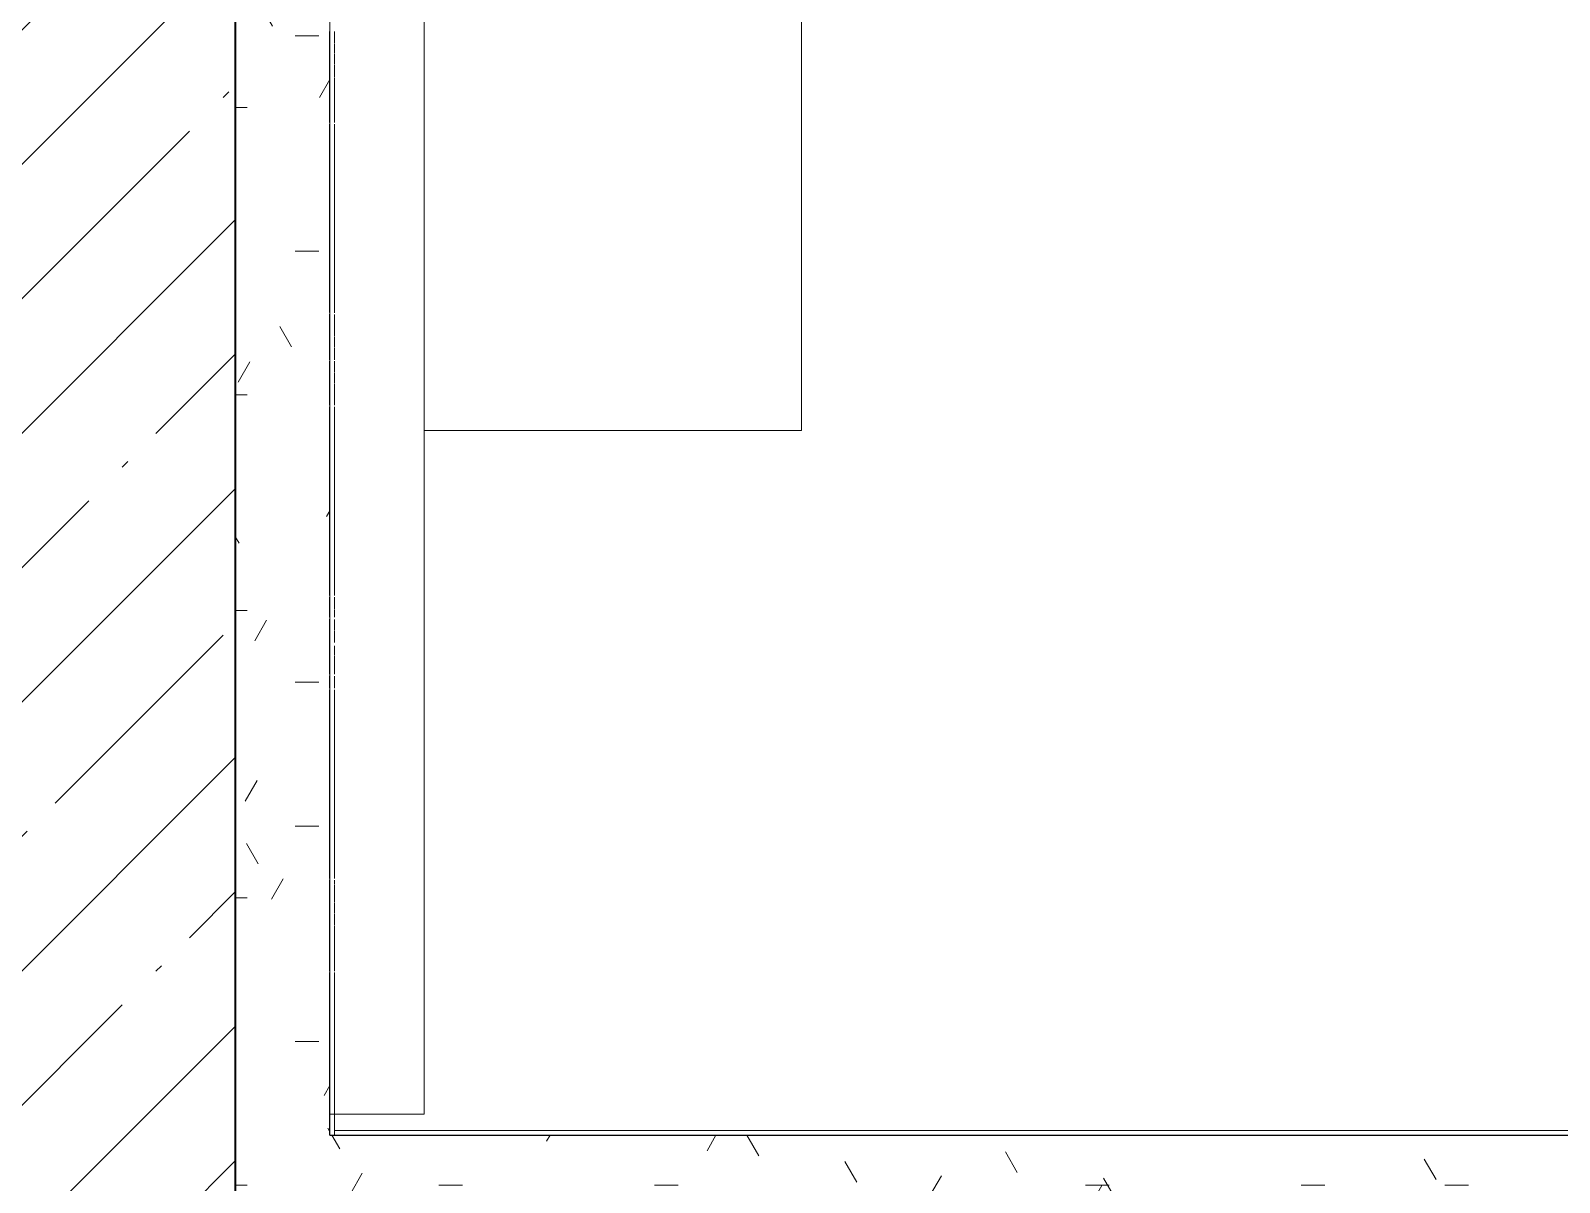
# Model space of a CAD drawing. Header units: millimetres. Extents: x 3991 to 282775, y -8553 to 29560.
# Drawn here: x 280528.4 to 280852.6, y 17740 to 17984.3 of the extents above; entities that cross this region are included whole.
import ezdxf

# ---------------------------------------------------------------- set-up
doc = ezdxf.new("R2010")
doc.units = ezdxf.units.MM
for name, color, linetype, lineweight in [('A-WALL', 7, 'Continuous', 9), ('I-FURN', 7, 'Continuous', 9), ('I-WALL', 7, 'Continuous', 9)]:
    doc.layers.add(name, color=color, linetype=linetype, lineweight=lineweight)
for name, color, linetype, lineweight, true_color in [('A-WALL-1', 7, 'Continuous', 25, 0x3c3c3c), ('A-WALL-2', 7, 'Continuous', 35, 0x3c3c3c), ('A-WALL-FNSH-1', 7, 'Continuous', 15, 0x3c3c3c)]:
    doc.layers.add(name, color=color, linetype=linetype, lineweight=lineweight, true_color=true_color)
pattern_1 = [(45, (179771.86, 0), (-28.51196, 28.51196), []), (45, (179800.37, 0), (-28.51196, 28.51196), [50.403, -10.081, 1.676, -8.404])]
pattern_2 = [(0, (179771.858, 0), (60.96, 15.24), [5.029, -40.691, 5.029, -40.691, -243.84]), (0, (179771.858, 0), (60.96, 15.24), [-91.44, 5.029, -86.411, 5.029, -40.691, -106.68]), (0, (179771.858, 0), (60.96, 15.24), [-228.6, 5.029, -25.451, 5.029, -71.171]), (120, (179794.718, 7.62), (-43.6782272, 45.1729086), [5.029, -40.691, 5.029, -40.691, -243.84]), (120, (179794.718, 7.62), (-43.6782272, 45.1729086), [-91.44, 5.029, -86.411, 5.029, -40.691, -106.68]), (120, (179794.718, 7.62), (-43.6782272, 45.1729086), [-228.6, 5.029, -25.451, 5.029, -71.171]), (240, (179802.338, 38.1), (-17.2817728, -60.4129086), [5.029, -40.691, 5.029, -40.691, -243.84]), (240, (179802.338, 38.1), (-17.2817728, -60.4129086), [-91.44, 5.029, -86.411, 5.029, -40.691, -106.68]), (240, (179802.338, 38.1), (-17.2817728, -60.4129086), [-228.6, 5.029, -25.451, 5.029, -71.171])]

# ---------------------------------------------------------------- blocks, each defined once
blk = doc.blocks.new('Бизиборд лего - бизиборд 1_21б-32328682-Фрагмент 1_8')
at = {"layer": 'I-FURN'}
for p, q in [((1355, 100), (1245, 100)), ((1245, 100), (1355, 100)), ((1355, 20), (1355, 100)), ((1355, 100), (1355, 20)), ((1500, 20), (1014.2, 20)), ((1270, 20), (1270.34, 20)), ((1279.97, 20), (1270, 20)), ((1270, 20), (1279.97, 20)), ((1279.97, 20), (1270, 20)), ((1270, 20), (1279.97, 20)), ((1279.97, 20), (1270, 20)), ((1270, 20), (1279.97, 20)), ((1279.97, 20), (1270, 20)), ((1270, 20), (1279.97, 20)), ((1279.97, 20), (1270, 20)), ((1270, 20), (1279.97, 20)), ((1272.93, 20), (1270, 20)), ((1270, 20), (1279.97, 20)), ((1270.34, 20), (1270, 20)), ((1270, 20), (1279.97, 20)), ((1270.34, 20), (1270, 20)), ((1270, 20), (1279.97, 20)), ((1279.97, 20), (1270, 20)), ((1270, 20), (1277.41, 20)), ((1279.97, 20), (1270, 20)), ((1270, 20), (1272.93, 20)), ((1279.97, 20), (1270, 20)), ((1270, 20), (1270.34, 20)), ((1277.41, 20), (1270, 20)), ((1270, 20), (1279.97, 20)), ((1279.97, 20), (1270, 20)), ((1270, 20), (1279.97, 20)), ((1279.97, 20), (1270, 20)), ((1270, 20), (1279.97, 20)), ((1279.97, 20), (1270, 20)), ((1270, 20), (1279.97, 20)), ((1277.41, 20), (1270, 20)), ((1270, 20), (1279.97, 20)), ((1279.97, 20), (1270, 20)), ((1270, 20), (1279.97, 20)), ((1279.97, 20), (1270, 20)), ((1270, 20), (1279.97, 20)), ((1275, 20), (1270, 20)), ((1270, 20), (1279.97, 20)), ((1279.97, 20), (1270, 20)), ((1270, 20), (1279.97, 20)), ((1279.97, 20), (1270, 20)), ((1270, 20), (1279.97, 20)), ((1279.97, 20), (1270, 20)), ((1270, 20), (1279.97, 20)), ((1279.97, 20), (1270, 20)), ((1270, 20), (1279.97, 20)), ((1271.34, 20), (1270, 20)), ((1270, 20), (1271.34, 20)), ((1279.97, 20), (1270, 20)), ((1270, 20), (1279.97, 20)), ((1279.97, 20), (1270, 20)), ((1270, 20), (1290, 20)), ((1290, 20), (1270, 20)), ((1270.34, 20), (1279.97, 20)), ((1279.97, 20), (1270.34, 20)), ((1270.34, 20), (1279.97, 20)), ((1270.34, 20), (1271.34, 20)), ((1279.97, 20), (1270.34, 20)), ((1271.34, 20), (1270.34, 20)), ((1270.34, 20), (1271.34, 20)), ((1271.34, 20), (1272.93, 20)), ((1272.93, 20), (1271.34, 20)), ((1271.34, 20), (1279.97, 20)), ((1279.97, 20), (1271.34, 20)), ((1271.34, 20), (1279.97, 20)), ((1272.93, 20), (1277.41, 20)), ((1279.97, 20), (1272.93, 20)), ((1279.97, 20), (1272.93, 20)), ((1272.93, 20), (1279.97, 20)), ((1279.97, 20), (1275, 20)), ((1277.41, 20), (1279.97, 20)), ((1277.41, 20), (1279.97, 20)), ((1279.97, 20), (1277.41, 20)), ((1279.97, 20), (1277.41, 20)), ((1279.97, 20), (1280, 20)), ((1280, 20), (1279.97, 20)), ((1279.97, 20), (1280, 20)), ((1280, 20), (1279.97, 20)), ((1279.97, 20), (1280, 20)), ((1280, 20), (1279.97, 20)), ((1279.97, 20), (1280, 20)), ((1280, 20), (1279.97, 20)), ((1279.97, 20), (1280, 20)), ((1280, 20), (1279.97, 20)), ((1279.97, 20), (1280, 20)), ((1280, 20), (1279.97, 20)), ((1279.97, 20), (1280, 20)), ((1280, 20), (1279.97, 20)), ((1279.97, 20), (1280, 20)), ((1280, 20), (1279.97, 20)), ((1279.97, 20), (1280, 20)), ((1280, 20), (1279.97, 20)), ((1279.97, 20), (1280, 20)), ((1280, 20), (1279.97, 20)), ((1279.97, 20), (1280, 20)), ((1280, 20), (1279.97, 20)), ((1279.97, 20), (1280, 20)), ((1280, 20), (1279.97, 20)), ((1279.97, 20), (1280, 20)), ((1280, 20), (1279.97, 20)), ((1279.97, 20), (1280, 20)), ((1280, 20), (1279.97, 20)), ((1279.97, 20), (1280, 20)), ((1280, 20), (1279.97, 20)), ((1279.97, 20), (1280, 20)), ((1280, 20), (1279.97, 20)), ((1279.97, 20), (1280, 20)), ((1280, 20), (1279.97, 20)), ((1279.97, 20), (1280, 20)), ((1280, 20), (1279.97, 20)), ((1279.97, 20), (1280, 20)), ((1280, 20), (1279.97, 20)), ((1279.97, 20), (1280, 20)), ((1280, 20), (1279.97, 20)), ((1279.97, 20), (1280, 20)), ((1280, 20), (1279.97, 20)), ((1279.97, 20), (1280, 20)), ((1280, 20), (1279.97, 20)), ((1279.97, 20), (1280, 20)), ((1280, 20), (1279.97, 20)), ((1279.97, 20), (1280, 20)), ((1280, 20), (1279.97, 20)), ((1279.97, 20), (1280, 20)), ((1280, 20), (1279.97, 20)), ((1279.97, 20), (1280, 20)), ((1280, 20), (1279.97, 20)), ((1280, 20), (1289.66, 20)), ((1289.66, 20), (1280, 20)), ((1280, 20), (1289.66, 20)), ((1280, 20), (1282.59, 20)), ((1290, 20), (1280, 20)), ((1280, 20), (1282.59, 20)), ((1290, 20), (1280, 20)), ((1280, 20), (1290, 20)), ((1288.66, 20), (1280, 20)), ((1280, 20), (1290, 20)), ((1290, 20), (1280, 20)), ((1280, 20), (1290, 20)), ((1290, 20), (1280, 20)), ((1280, 20), (1290, 20)), ((1287.07, 20), (1280, 20)), ((1280, 20), (1290, 20)), ((1290, 20), (1280, 20)), ((1280, 20), (1290, 20)), ((1290, 20), (1280, 20)), ((1280, 20), (1290, 20)), ((1290, 20), (1280, 20)), ((1280, 20), (1282.59, 20)), ((1282.59, 20), (1280, 20)), ((1280, 20), (1290, 20)), ((1290, 20), (1280, 20)), ((1280, 20), (1282.59, 20)), ((1290, 20), (1280, 20)), ((1280, 20), (1290, 20)), ((1290, 20), (1280, 20)), ((1280, 20), (1290, 20)), ((1290, 20), (1280, 20)), ((1280, 20), (1290, 20)), ((1289.66, 20), (1280, 20)), ((1280, 20), (1290, 20)), ((1290, 20), (1280, 20)), ((1280, 20), (1290, 20)), ((1290, 20), (1280, 20)), ((1280, 20), (1290, 20)), ((1290, 20), (1280, 20)), ((1280, 20), (1285, 20)), ((1290, 20), (1280, 20)), ((1280, 20), (1290, 20)), ((1290, 20), (1280, 20)), ((1280, 20), (1290, 20)), ((1290, 20), (1280, 20)), ((1280, 20), (1290, 20)), ((1290, 20), (1280, 20)), ((1280, 20), (1290, 20)), ((1290, 20), (1280, 20)), ((1280, 20), (1290, 20)), ((1290, 20), (1280, 20)), ((1280, 20), (1290, 20)), ((1289.66, 20), (1280, 20)), ((1280, 20), (1290, 20)), ((1290, 20), (1280, 20)), ((1282.59, 20), (1285, 20)), ((1282.59, 20), (1290, 20)), ((1282.59, 20), (1290, 20)), ((1289.66, 20), (1282.59, 20)), ((1282.59, 20), (1290, 20)), ((1285, 20), (1287.07, 20)), ((1285, 20), (1290, 20)), ((1287.07, 20), (1288.66, 20)), ((1290, 20), (1287.07, 20)), ((1288.66, 20), (1289.66, 20)), ((1290, 20), (1288.66, 20)), ((1289.66, 20), (1290, 20)), ((1290, 20), (1289.66, 20)), ((1290, 20), (1289.66, 20)), ((1290, 20), (1289.66, 20)), ((1290, 20), (1330, 20)), ((1330, 20), (1290, 20)), ((1290, 20), (1330, 20)), ((1330, 20), (1342.59, 20)), ((1330.34, 20), (1330, 20)), ((1330, 20), (1350, 20)), ((1330.34, 20), (1330, 20)), ((1330, 20), (1330.34, 20)), ((1350, 20), (1330, 20)), ((1330, 20), (1350, 20)), ((1350, 20), (1330, 20)), ((1330, 20), (1350, 20)), ((1350, 20), (1330, 20)), ((1330, 20), (1347.07, 20)), ((1350, 20), (1330, 20)), ((1330, 20), (1350, 20)), ((1350, 20), (1330, 20)), ((1330, 20), (1330.34, 20)), ((1330.34, 20), (1330, 20)), ((1330, 20), (1350, 20)), ((1330.34, 20), (1330, 20)), ((1330, 20), (1350, 20)), ((1330.34, 20), (1330, 20)), ((1330, 20), (1350, 20)), ((1330.34, 20), (1330, 20)), ((1330, 20), (1350, 20)), ((1350, 20), (1330, 20)), ((1330, 20), (1350, 20)), ((1330.34, 20), (1330, 20)), ((1330, 20), (1350, 20)), ((1350, 20), (1330, 20)), ((1330, 20), (1331.34, 20)), ((1350, 20), (1330, 20)), ((1330, 20), (1350, 20)), ((1350, 20), (1330, 20)), ((1330, 20), (1342.59, 20)), ((1350, 20), (1330, 20)), ((1330, 20), (1331.34, 20)), ((1347.07, 20), (1330, 20)), ((1330, 20), (1347.07, 20)), ((1350, 20), (1330, 20)), ((1330, 20), (1350, 20)), ((1350, 20), (1330, 20)), ((1330, 20), (1330.34, 20)), ((1349.66, 20), (1330, 20)), ((1330, 20), (1350, 20)), ((1350, 20), (1330, 20)), ((1330, 20), (1350, 20)), ((1350, 20), (1330, 20)), ((1330, 20), (1332.93, 20)), ((1330.34, 20), (1330, 20)), ((1330, 20), (1350, 20)), ((1350, 20), (1330, 20)), ((1330, 20), (1350, 20)), ((1350, 20), (1330, 20)), ((1330, 20), (1350, 20)), ((1350, 20), (1330, 20)), ((1330.34, 20), (1340, 20)), ((1340, 20), (1330.34, 20)), ((1330.34, 20), (1340, 20)), ((1331.34, 20), (1330.34, 20)), ((1331.34, 20), (1330.34, 20)), ((1330.34, 20), (1350, 20)), ((1330.34, 20), (1331.34, 20)), ((1347.07, 20), (1330.34, 20)), ((1350, 20), (1330.34, 20)), ((1350, 20), (1330.34, 20)), ((1350, 20), (1330.34, 20)), ((1350, 20), (1330.34, 20)), ((1330.34, 20), (1350, 20)), ((1331.34, 20), (1330.34, 20)), ((1335, 20), (1331.34, 20)), ((1340, 20), (1331.34, 20)), ((1331.34, 20), (1332.93, 20)), ((1331.34, 20), (1342.59, 20)), ((1331.34, 20), (1342.59, 20)), ((1348.66, 20), (1331.34, 20)), ((1332.93, 20), (1335, 20)), ((1332.93, 20), (1347.07, 20)), ((1342.59, 20), (1335, 20)), ((1335, 20), (1347.07, 20)), ((1348.66, 20), (1340, 20)), ((1340.32, 20), (1349.66, 20)), ((1349.66, 20), (1340.32, 20)), ((1340.32, 20), (1349.66, 20)), ((1342.59, 20), (1349.66, 20)), ((1347.07, 20), (1342.59, 20)), ((1342.59, 20), (1350, 20)), ((1342.59, 20), (1345, 20)), ((1342.59, 20), (1345, 20)), ((1345, 20), (1350, 20)), ((1345, 20), (1350, 20)), ((1348.66, 20), (1347.07, 20)), ((1347.07, 20), (1350, 20)), ((1347.07, 20), (1348.66, 20)), ((1348.66, 20), (1347.07, 20)), ((1350, 20), (1347.07, 20)), ((1347.07, 20), (1350, 20)), ((1347.07, 20), (1350, 20)), ((1350, 20), (1348.66, 20)), ((1349.66, 20), (1348.66, 20)), ((1348.66, 20), (1349.66, 20)), ((1349.66, 20), (1348.66, 20)), ((1350, 20), (1348.66, 20)), ((1349.66, 20), (1350, 20)), ((1350, 20), (1349.66, 20)), ((1349.66, 20), (1350, 20)), ((1350, 20), (1349.66, 20)), ((1350, 20), (1349.66, 20)), ((1350, 20), (1355, 20)), ((1355, 20), (1350, 20)), ((1350, 20), (1355, 20)), ((1355, 20), (1390, 20)), ((1390, 20), (1410, 20)), ((1410, 20), (1390, 20)), ((1390, 20), (1410, 20)), ((1410, 20), (1390, 20)), ((1390, 20), (1410, 20)), ((1410, 20), (1390, 20)), ((1390, 20), (1410, 20)), ((1410, 20), (1390, 20)), ((1390, 20), (1410, 20)), ((1410, 20), (1390, 20)), ((1390, 20), (1410, 20)), ((1410, 20), (1390, 20)), ((1390, 20), (1410, 20)), ((1410, 20), (1390, 20)), ((1390, 20), (1410, 20)), ((1410, 20), (1390, 20)), ((1390, 20), (1410, 20)), ((1410, 20), (1390, 20)), ((1390, 20), (1410, 20)), ((1410, 20), (1390, 20)), ((1390, 20), (1410, 20)), ((1410, 20), (1390, 20)), ((1390, 20), (1410, 20)), ((1410, 20), (1390, 20)), ((1390, 20), (1390.34, 20)), ((1410, 20), (1390, 20)), ((1390, 20), (1390.34, 20)), ((1410, 20), (1390, 20)), ((1390, 20), (1410, 20)), ((1397.41, 20), (1390, 20)), ((1390, 20), (1410, 20)), ((1410, 20), (1390, 20)), ((1390, 20), (1410, 20)), ((1410, 20), (1390, 20)), ((1390, 20), (1395, 20)), ((1390.34, 20), (1390, 20)), ((1390, 20), (1410, 20)), ((1410, 20), (1390, 20)), ((1390, 20), (1410, 20)), ((1410, 20), (1390, 20)), ((1390, 20), (1390.34, 20)), ((1409.66, 20), (1390, 20)), ((1390, 20), (1410, 20)), ((1390.34, 20), (1390, 20)), ((1390, 20), (1410, 20)), ((1410, 20), (1390, 20)), ((1390, 20), (1410, 20)), ((1410, 20), (1390, 20)), ((1390, 20), (1390.34, 20)), ((1410, 20), (1390, 20)), ((1390, 20), (1410, 20)), ((1410, 20), (1390, 20)), ((1390, 20), (1410, 20)), ((1410, 20), (1390, 20)), ((1390.34, 20), (1394.63, 20)), ((1390.34, 20), (1391.34, 20)), ((1390.34, 20), (1391.34, 20)), ((1410, 20), (1390.34, 20)), ((1390.34, 20), (1410, 20)), ((1391.34, 20), (1390.34, 20)), ((1390.34, 20), (1391.34, 20)), ((1391.34, 20), (1392.93, 20)), ((1391.34, 20), (1392.93, 20)), ((1392.93, 20), (1391.34, 20)), ((1391.34, 20), (1410, 20)), ((1392.93, 20), (1395, 20)), ((1392.93, 20), (1395, 20)), ((1395, 20), (1392.93, 20)), ((1395, 20), (1406.7, 20)), ((1395, 20), (1397.41, 20)), ((1395, 20), (1397.41, 20)), ((1395, 20), (1410, 20)), ((1397.41, 20), (1395, 20)), ((1397.41, 20), (1400, 20)), ((1397.41, 20), (1400, 20)), ((1408.66, 20), (1397.41, 20)), ((1410, 20), (1397.41, 20)), ((1400, 20), (1410, 20)), ((1400, 20), (1410, 20)), ((1407.07, 20), (1409.66, 20)), ((1410, 20), (1408.66, 20)), ((1410, 20), (1409.66, 20)), ((1410, 20), (1450, 20)), ((1450, 20), (1454.97, 20)), ((1454.97, 20), (1450, 20)), ((1450, 20), (1454.97, 20)), ((1454.97, 20), (1450, 20)), ((1450, 20), (1454.97, 20)), ((1454.97, 20), (1450, 20)), ((1450, 20), (1454.97, 20)), ((1454.97, 20), (1450, 20)), ((1450, 20), (1454.97, 20)), ((1454.97, 20), (1450, 20)), ((1450, 20), (1454.97, 20)), ((1454.97, 20), (1450, 20)), ((1450, 20), (1454.97, 20)), ((1454.97, 20), (1450, 20)), ((1450, 20), (1454.97, 20)), ((1451.34, 20), (1450, 20)), ((1450, 20), (1454.97, 20)), ((1451.34, 20), (1450, 20)), ((1450, 20), (1454.97, 20)), ((1454.97, 20), (1450, 20)), ((1450, 20), (1454.97, 20)), ((1454.97, 20), (1450, 20)), ((1450, 20), (1454.97, 20)), ((1450.34, 20), (1450, 20)), ((1450, 20), (1450.34, 20)), ((1454.97, 20), (1450, 20)), ((1450, 20), (1454.97, 20)), ((1454.97, 20), (1450, 20)), ((1450, 20), (1450.34, 20)), ((1454.97, 20), (1450, 20)), ((1450, 20), (1454.97, 20)), ((1450.34, 20), (1450, 20)), ((1450, 20), (1454.97, 20)), ((1450.34, 20), (1450, 20)), ((1450, 20), (1454.97, 20)), ((1450.34, 20), (1450, 20)), ((1450, 20), (1454.97, 20)), ((1452.93, 20), (1450, 20)), ((1450, 20), (1454.97, 20)), ((1450.34, 20), (1450, 20)), ((1450, 20), (1454.97, 20)), ((1450.34, 20), (1450, 20)), ((1450, 20), (1451.34, 20)), ((1452.93, 20), (1450, 20)), ((1450, 20), (1454.97, 20)), ((1454.97, 20), (1450, 20)), ((1450, 20), (1454.97, 20)), ((1454.97, 20), (1450, 20)), ((1450, 20), (1450.34, 20)), ((1454.97, 20), (1450, 20)), ((1450, 20), (1454.97, 20)), ((1454.97, 20), (1450, 20)), ((1450, 20), (1470, 20)), ((1470, 20), (1450, 20)), ((1450.34, 20), (1454.98, 20)), ((1454.97, 20), (1450.34, 20)), ((1450.34, 20), (1454.97, 20)), ((1450.34, 20), (1454.97, 20)), ((1451.34, 20), (1450.34, 20)), ((1454.97, 20), (1450.34, 20)), ((1454.97, 20), (1450.34, 20)), ((1451.34, 20), (1450.34, 20)), ((1451.34, 20), (1450.34, 20)), ((1450.34, 20), (1454.97, 20)), ((1452.93, 20), (1451.34, 20)), ((1452.93, 20), (1451.34, 20)), ((1454.97, 20), (1451.34, 20)), ((1454.97, 20), (1451.34, 20)), ((1454.97, 20), (1451.34, 20)), ((1451.34, 20), (1452.93, 20)), ((1454.97, 20), (1452.93, 20)), ((1454.97, 20), (1452.93, 20)), ((1454.97, 20), (1452.93, 20)), ((1452.93, 20), (1454.97, 20)), ((1454.97, 20), (1452.93, 20)), ((1454.97, 20), (1455, 20)), ((1455, 20), (1454.97, 20)), ((1454.97, 20), (1455, 20)), ((1455, 20), (1454.97, 20)), ((1454.97, 20), (1455, 20)), ((1455, 20), (1454.97, 20)), ((1454.97, 20), (1455, 20)), ((1455, 20), (1454.97, 20)), ((1454.97, 20), (1455, 20)), ((1455, 20), (1454.97, 20)), ((1454.97, 20), (1455, 20)), ((1455, 20), (1454.97, 20)), ((1454.97, 20), (1455, 20)), ((1455, 20), (1454.97, 20)), ((1454.97, 20), (1455, 20)), ((1455, 20), (1454.97, 20)), ((1454.97, 20), (1455, 20)), ((1455, 20), (1454.97, 20)), ((1454.97, 20), (1455, 20)), ((1455, 20), (1454.97, 20)), ((1454.97, 20), (1455, 20)), ((1455, 20), (1454.97, 20)), ((1454.97, 20), (1455, 20)), ((1455, 20), (1454.97, 20)), ((1454.97, 20), (1455, 20)), ((1455, 20), (1454.97, 20)), ((1454.97, 20), (1455, 20)), ((1455, 20), (1454.97, 20)), ((1454.97, 20), (1455, 20)), ((1455, 20), (1454.97, 20)), ((1454.97, 20), (1455, 20)), ((1455, 20), (1454.97, 20)), ((1454.97, 20), (1455, 20)), ((1455, 20), (1454.97, 20)), ((1454.97, 20), (1455, 20)), ((1455, 20), (1454.97, 20)), ((1454.97, 20), (1455, 20)), ((1455, 20), (1454.97, 20)), ((1454.97, 20), (1455, 20)), ((1455, 20), (1454.97, 20)), ((1454.97, 20), (1455, 20)), ((1455, 20), (1454.97, 20)), ((1454.97, 20), (1455, 20)), ((1455, 20), (1454.97, 20)), ((1454.97, 20), (1455, 20)), ((1455, 20), (1454.97, 20)), ((1454.97, 20), (1455, 20)), ((1455, 20), (1454.97, 20)), ((1454.97, 20), (1455, 20)), ((1455, 20), (1454.97, 20)), ((1454.97, 20), (1455, 20)), ((1455, 20), (1454.97, 20)), ((1455, 20), (1467.05, 20)), ((1455, 20), (1467.05, 20)), ((1467.05, 20), (1455, 20)), ((1455, 20), (1467.05, 20)), ((1467.05, 20), (1455, 20)), ((1455, 20), (1467.05, 20)), ((1467.05, 20), (1455, 20)), ((1455, 20), (1467.05, 20)), ((1467.05, 20), (1455, 20)), ((1455, 20), (1467.05, 20)), ((1467.05, 20), (1455, 20)), ((1455, 20), (1467.05, 20)), ((1467.05, 20), (1455, 20)), ((1455, 20), (1467.05, 20)), ((1467.05, 20), (1455, 20)), ((1455, 20), (1467.05, 20)), ((1467.05, 20), (1455, 20)), ((1455, 20), (1467.05, 20)), ((1467.05, 20), (1455, 20)), ((1455, 20), (1467.05, 20)), ((1467.05, 20), (1455, 20)), ((1455, 20), (1467.05, 20)), ((1467.05, 20), (1455, 20)), ((1455, 20), (1462.59, 20)), ((1460, 20), (1455, 20)), ((1455, 20), (1460, 20)), ((1462.59, 20), (1455, 20)), ((1455, 20), (1467.05, 20)), ((1467.05, 20), (1455, 20)), ((1455, 20), (1457.41, 20)), ((1467.05, 20), (1455, 20)), ((1455, 20), (1467.05, 20)), ((1467.05, 20), (1455, 20)), ((1455, 20), (1467.05, 20)), ((1467.05, 20), (1455, 20)), ((1455, 20), (1467.05, 20)), ((1467.05, 20), (1455, 20)), ((1455, 20), (1457.41, 20)), ((1465, 20), (1455, 20)), ((1455, 20), (1467.05, 20)), ((1467.05, 20), (1455, 20)), ((1455, 20), (1467.05, 20)), ((1457.41, 20), (1455, 20)), ((1455, 20), (1457.41, 20)), ((1462.59, 20), (1455, 20)), ((1455, 20), (1467.05, 20)), ((1467.05, 20), (1455, 20)), ((1455, 20), (1467.05, 20)), ((1467.05, 20), (1455, 20)), ((1455, 20), (1457.41, 20)), ((1467.05, 20), (1455, 20)), ((1455, 20), (1467.05, 20)), ((1467.05, 20), (1455, 20)), ((1457.41, 20), (1467.05, 20)), ((1457.41, 20), (1467.05, 20)), ((1460, 20), (1457.41, 20)), ((1457.41, 20), (1460, 20)), ((1457.41, 20), (1467.05, 20)), ((1467.05, 20), (1460, 20)), ((1460, 20), (1467.05, 20)), ((1467.05, 20), (1460, 20)), ((1460, 20), (1462.59, 20)), ((1462.59, 20), (1467.05, 20)), ((1467.05, 20), (1462.59, 20)), ((1462.59, 20), (1465, 20)), ((1465, 20), (1462.59, 20)), ((1467.05, 20), (1465, 20)), ((1465, 20), (1467.05, 20)), ((1467.05, 20), (1465, 20)), ((1467.05, 20), (1467.07, 20)), ((1467.07, 20), (1467.05, 20)), ((1467.05, 20), (1467.07, 20)), ((1467.07, 20), (1467.05, 20)), ((1467.05, 20), (1467.07, 20)), ((1467.07, 20), (1467.05, 20)), ((1467.05, 20), (1467.07, 20)), ((1467.07, 20), (1467.05, 20)), ((1467.05, 20), (1467.07, 20)), ((1467.07, 20), (1467.05, 20)), ((1467.05, 20), (1467.07, 20)), ((1467.07, 20), (1467.05, 20)), ((1467.05, 20), (1467.07, 20)), ((1467.07, 20), (1467.05, 20)), ((1467.05, 20), (1467.07, 20)), ((1467.07, 20), (1467.05, 20)), ((1467.05, 20), (1467.07, 20)), ((1467.07, 20), (1467.05, 20)), ((1467.05, 20), (1467.07, 20)), ((1467.07, 20), (1467.05, 20)), ((1467.05, 20), (1467.07, 20)), ((1467.07, 20), (1467.05, 20)), ((1467.05, 20), (1467.07, 20)), ((1467.07, 20), (1467.05, 20)), ((1467.05, 20), (1467.07, 20)), ((1467.07, 20), (1467.05, 20)), ((1467.05, 20), (1467.07, 20)), ((1467.07, 20), (1467.05, 20)), ((1467.05, 20), (1467.07, 20)), ((1467.07, 20), (1467.05, 20)), ((1467.05, 20), (1467.07, 20)), ((1467.07, 20), (1467.05, 20)), ((1467.05, 20), (1467.07, 20)), ((1467.07, 20), (1467.05, 20)), ((1467.05, 20), (1467.07, 20)), ((1467.07, 20), (1467.05, 20)), ((1467.05, 20), (1467.07, 20)), ((1467.07, 20), (1467.05, 20)), ((1467.05, 20), (1467.07, 20)), ((1467.07, 20), (1467.05, 20)), ((1467.05, 20), (1467.07, 20)), ((1467.07, 20), (1467.05, 20)), ((1467.05, 20), (1467.07, 20)), ((1467.07, 20), (1467.05, 20)), ((1467.05, 20), (1467.07, 20)), ((1467.07, 20), (1467.05, 20)), ((1467.05, 20), (1467.07, 20)), ((1467.07, 20), (1467.05, 20)), ((1467.05, 20), (1467.07, 20)), ((1467.07, 20), (1467.05, 20)), ((1467.05, 20), (1467.07, 20)), ((1467.07, 20), (1467.05, 20)), ((1467.07, 20), (1469.66, 20)), ((1467.07, 20), (1470, 20)), ((1470, 20), (1467.07, 20)), ((1467.07, 20), (1470, 20)), ((1470, 20), (1467.07, 20)), ((1467.07, 20), (1468.66, 20)), ((1470, 20), (1467.07, 20)), ((1467.07, 20), (1470, 20)), ((1470, 20), (1467.07, 20)), ((1467.07, 20), (1470, 20)), ((1470, 20), (1467.07, 20)), ((1467.07, 20), (1470, 20)), ((1470, 20), (1467.07, 20)), ((1467.07, 20), (1470, 20)), ((1470, 20), (1467.07, 20)), ((1467.07, 20), (1470, 20)), ((1470, 20), (1467.07, 20)), ((1467.07, 20), (1470, 20)), ((1470, 20), (1467.07, 20)), ((1467.07, 20), (1470, 20)), ((1470, 20), (1467.07, 20)), ((1467.07, 20), (1470, 20)), ((1470, 20), (1467.07, 20)), ((1467.07, 20), (1470, 20)), ((1470, 20), (1467.07, 20)), ((1467.07, 20), (1470, 20)), ((1470, 20), (1467.07, 20)), ((1467.07, 20), (1470, 20)), ((1468.66, 20), (1467.07, 20)), ((1467.07, 20), (1470, 20)), ((1470, 20), (1467.07, 20)), ((1467.07, 20), (1470, 20)), ((1470, 20), (1467.07, 20)), ((1467.07, 20), (1470, 20)), ((1470, 20), (1467.07, 20)), ((1467.07, 20), (1470, 20)), ((1468.66, 20), (1467.07, 20)), ((1467.07, 20), (1468.66, 20)), ((1470, 20), (1467.07, 20)), ((1467.07, 20), (1470, 20)), ((1470, 20), (1467.07, 20)), ((1467.07, 20), (1468.66, 20)), ((1470, 20), (1467.07, 20)), ((1467.07, 20), (1468.66, 20)), ((1468.66, 20), (1467.07, 20)), ((1467.07, 20), (1470, 20)), ((1470, 20), (1467.07, 20)), ((1467.07, 20), (1470, 20)), ((1470, 20), (1467.07, 20)), ((1467.07, 20), (1468.66, 20)), ((1470, 20), (1467.07, 20)), ((1467.07, 20), (1470, 20)), ((1470, 20), (1467.07, 20)), ((1468.66, 20), (1470, 20)), ((1470, 20), (1468.66, 20)), ((1470, 20), (1468.66, 20)), ((1468.66, 20), (1470, 20)), ((1468.66, 20), (1470, 20)), ((1468.66, 20), (1469.66, 20)), ((1469.66, 20), (1468.66, 20)), ((1468.66, 20), (1470, 20)), ((1469.66, 20), (1470, 20)), ((1470, 20), (1469.66, 20)), ((1470, 20), (1500, 20)), ((1500, 0), (1500, 20)), ((1500, 20), (1500, 0)), ((1014.2, 0), (1500, 0)), ((1277.41, 0), (1270, 0)), ((1270, 0), (1279.97, 0)), ((1279.97, 0), (1270, 0)), ((1270, 0), (1279.97, 0)), ((1270.34, 0), (1270, 0)), ((1270, 0), (1270.34, 0)), ((1279.97, 0), (1270, 0)), ((1270, 0), (1279.97, 0)), ((1290, 0), (1270, 0)), ((1270, 0), (1290, 0)), ((1271.34, 0), (1270.34, 0)), ((1270.34, 0), (1271.34, 0)), ((1275, 0), (1271.34, 0)), ((1271.34, 0), (1272.93, 0)), ((1272.93, 0), (1275, 0)), ((1279.97, 0), (1275, 0)), ((1275, 0), (1277.41, 0)), ((1279.97, 0), (1277.41, 0)), ((1277.41, 0), (1279.97, 0)), ((1279.97, 0), (1280, 0)), ((1280, 0), (1279.97, 0)), ((1279.97, 0), (1280, 0)), ((1280, 0), (1279.97, 0)), ((1279.97, 0), (1280, 0)), ((1280, 0), (1279.97, 0)), ((1279.97, 0), (1280, 0)), ((1280, 0), (1279.97, 0)), ((1279.97, 0), (1280, 0)), ((1282.59, 0), (1280, 0)), ((1280, 0), (1290, 0)), ((1289.66, 0), (1280, 0)), ((1280, 0), (1290, 0)), ((1290, 0), (1280, 0)), ((1280, 0), (1282.59, 0)), ((1290, 0), (1280, 0)), ((1280, 0), (1290, 0)), ((1285, 0), (1282.59, 0)), ((1282.59, 0), (1285, 0)), ((1287.07, 0), (1285, 0)), ((1285, 0), (1287.07, 0)), ((1288.66, 0), (1287.07, 0)), ((1287.07, 0), (1288.66, 0)), ((1289.66, 0), (1288.66, 0)), ((1288.66, 0), (1289.66, 0)), ((1290, 0), (1289.66, 0)), ((1290, 0), (1289.66, 0)), ((1289.66, 0), (1290, 0)), ((1350, 0), (1330, 0)), ((1330, 0), (1331.34, 0)), ((1332.93, 0), (1330, 0)), ((1330, 0), (1350, 0)), ((1330.34, 0), (1330, 0)), ((1330, 0), (1332.93, 0)), ((1350, 0), (1330, 0)), ((1330, 0), (1340, 0)), ((1350, 0), (1330, 0)), ((1330, 0), (1350, 0)), ((1331.34, 0), (1330.34, 0)), ((1331.34, 0), (1332.93, 0)), ((1332.93, 0), (1331.34, 0)), ((1332.93, 0), (1335, 0)), ((1335, 0), (1332.93, 0)), ((1335, 0), (1332.93, 0)), ((1332.93, 0), (1335, 0)), ((1335, 0), (1337.41, 0)), ((1337.41, 0), (1335, 0)), ((1337.41, 0), (1335, 0)), ((1335, 0), (1337.41, 0)), ((1337.41, 0), (1340, 0)), ((1340, 0), (1337.41, 0)), ((1340, 0), (1337.41, 0)), ((1337.41, 0), (1340, 0)), ((1340, 0), (1340.32, 0)), ((1340, 0), (1342.59, 0)), ((1342.59, 0), (1340, 0)), ((1342.59, 0), (1340, 0)), ((1340, 0), (1342.59, 0)), ((1340, 0), (1348.66, 0)), ((1342.59, 0), (1350, 0)), ((1350, 0), (1342.59, 0)), ((1345, 0), (1342.59, 0)), ((1342.59, 0), (1345, 0)), ((1347.07, 0), (1345, 0)), ((1345, 0), (1347.07, 0)), ((1348.66, 0), (1347.07, 0)), ((1347.07, 0), (1348.66, 0)), ((1349.66, 0), (1348.66, 0)), ((1348.66, 0), (1349.66, 0)), ((1348.66, 0), (1350, 0)), ((1350, 0), (1349.66, 0)), ((1349.66, 0), (1350, 0)), ((1410, 0), (1390, 0)), ((1390, 0), (1410, 0)), ((1410, 0), (1390, 0)), ((1390, 0), (1391.34, 0)), ((1405, 0), (1390, 0)), ((1390, 0), (1410, 0)), ((1391.34, 0), (1390, 0)), ((1390, 0), (1391.34, 0)), ((1410, 0), (1390, 0)), ((1390, 0), (1410, 0)), ((1391.34, 0), (1410, 0)), ((1397.41, 0), (1391.34, 0)), ((1391.34, 0), (1395, 0)), ((1395, 0), (1410, 0)), ((1410, 0), (1397.41, 0)), ((1407.07, 0), (1405, 0)), ((1408.66, 0), (1407.07, 0)), ((1409.66, 0), (1408.66, 0)), ((1410, 0), (1409.66, 0)), ((1454.97, 0), (1450, 0)), ((1450, 0), (1454.97, 0)), ((1454.97, 0), (1450, 0)), ((1450, 0), (1454.97, 0)), ((1454.97, 0), (1450, 0)), ((1450, 0), (1454.97, 0)), ((1454.97, 0), (1450, 0)), ((1450, 0), (1454.97, 0)), ((1470, 0), (1450, 0)), ((1450, 0), (1470, 0)), ((1455, 0), (1454.97, 0)), ((1454.97, 0), (1455, 0)), ((1455, 0), (1454.97, 0)), ((1454.97, 0), (1455, 0)), ((1455, 0), (1454.97, 0)), ((1454.97, 0), (1455, 0)), ((1455, 0), (1454.97, 0)), ((1454.97, 0), (1455, 0)), ((1467.05, 0), (1455, 0)), ((1455, 0), (1467.05, 0)), ((1467.05, 0), (1455, 0)), ((1455, 0), (1467.05, 0)), ((1467.05, 0), (1455, 0)), ((1455, 0), (1467.05, 0)), ((1467.05, 0), (1455, 0)), ((1455, 0), (1467.05, 0)), ((1467.07, 0), (1467.05, 0)), ((1467.05, 0), (1467.07, 0)), ((1467.07, 0), (1467.05, 0)), ((1467.05, 0), (1467.07, 0)), ((1467.07, 0), (1467.05, 0)), ((1467.05, 0), (1467.07, 0)), ((1467.07, 0), (1467.05, 0)), ((1467.05, 0), (1467.07, 0)), ((1470, 0), (1467.07, 0)), ((1467.07, 0), (1470, 0)), ((1468.66, 0), (1467.07, 0)), ((1467.07, 0), (1470, 0)), ((1470, 0), (1467.07, 0)), ((1467.07, 0), (1470, 0)), ((1470, 0), (1467.07, 0)), ((1467.07, 0), (1470, 0)), ((1470, 0), (1468.66, 0)), ((1500, 0), (1491.49, 0)), ((1491.49, 0), (1500, 0)), ((1500, 0), (1491.49, 0))]:
    blk.add_line(p, q, dxfattribs=at)

msp = doc.modelspace()

# ---------------------------------------------------------------- hatches: boundary and pattern name
at = {"layer": 'I-WALL'}
h = msp.add_hatch(dxfattribs=at)
h.set_pattern_fill('FP_4', color=256, style=0, pattern_type=2)
h.set_pattern_definition(pattern_1)
h.paths.add_polyline_path([(280351.86, 17750), (280571.86, 17750), (280571.86, 18240.3), (280430.29, 18240.3), (280351.86, 18083.44), (280351.86, 17800)])
h = msp.add_hatch(dxfattribs=at)
h.set_pattern_fill('FP_13', color=256, style=0, pattern_type=2)
h.set_pattern_definition(pattern_2)
h.paths.add_polyline_path([(280581.79, 17750), (280591.86, 17750.03), (280591.86, 18240.3), (280571.86, 18240.3), (280571.86, 17750)])
h = msp.add_hatch(dxfattribs=at)
h.set_pattern_fill('FP_4', color=256, style=0, pattern_type=2)
h.set_pattern_definition(pattern_1)
h.paths.add_polyline_path([(280571.86, 17530), (280571.86, 17750), (277791.08, 17750), (277791.08, 17530), (280496.5, 17530)])
h = msp.add_hatch(dxfattribs=at)
h.set_pattern_fill('FP_13', color=256, style=0, pattern_type=2)
h.set_pattern_definition(pattern_2)
h.paths.add_polyline_path([(281169.86, 17730), (281169.6, 17750), (280571.86, 17750), (280571.86, 17730), (280969.86, 17730)])

# ---------------------------------------------------------------- linework, layer by layer
at = {"layer": 'A-WALL'}
msp.add_line((280592.86, 17751), (280592.86, 17750), dxfattribs=at)
at = {"layer": 'A-WALL-1'}
for p, q in [((280591.86, 17974.53), (280591.86, 17984.16)), ((280591.86, 17964.84), (280591.86, 17974.5)), ((280591.86, 17924.5), (280591.86, 17964.5)), ((280591.86, 17914.5), (280591.86, 17924.16)), ((280591.86, 17904.84), (280591.86, 17914.18)), ((280591.86, 17864.5), (280591.86, 17904.5)), ((280591.86, 17859.87), (280591.86, 17864.16)), ((280591.86, 17847.8), (280591.86, 17859.5)), ((280591.86, 17844.84), (280591.86, 17847.43)), ((280591.86, 17804.5), (280591.86, 17844.5)), ((280591.86, 17799.52), (280591.86, 17804.16)), ((280591.86, 17787.45), (280591.86, 17799.5)), ((280591.86, 17784.84), (280591.86, 17787.43)), ((280591.86, 17750), (280591.86, 17784.5)), ((280591.86, 17750), (281189.86, 17750))]:
    msp.add_line(p, q, dxfattribs=at)
at = {"layer": 'A-WALL-2'}
msp.add_line((280571.86, 17530), (280571.86, 18240.3), dxfattribs=at)
at = {"layer": 'A-WALL-FNSH-1'}
for p, q in [((280592.86, 17983.16), (280592.86, 17984.11)), ((280592.86, 17981.57), (280592.86, 17983.08)), ((280592.86, 17979.5), (280592.86, 17981.47)), ((280592.86, 17977.09), (280592.86, 17979.38)), ((280592.86, 17974.53), (280592.86, 17976.96)), ((280592.86, 17971.91), (280592.86, 17974.37)), ((280592.86, 17969.5), (280592.86, 17971.79)), ((280592.86, 17967.43), (280592.86, 17969.4)), ((280592.86, 17965.84), (280592.86, 17967.35)), ((280592.86, 17964.84), (280592.86, 17965.79)), ((280592.86, 17924.48), (280592.86, 17964.5)), ((280592.86, 17923.16), (280592.86, 17924.11)), ((280592.86, 17921.57), (280592.86, 17923.08)), ((280592.86, 17919.5), (280592.86, 17921.47)), ((280592.86, 17917.09), (280592.86, 17919.38)), ((280592.86, 17914.5), (280592.86, 17916.96)), ((280592.86, 17911.91), (280592.86, 17914.18)), ((280592.86, 17909.5), (280592.86, 17911.79)), ((280592.86, 17907.43), (280592.86, 17909.4)), ((280592.86, 17905.84), (280592.86, 17907.35)), ((280592.86, 17904.84), (280592.86, 17905.79)), ((280592.86, 17864.48), (280592.86, 17904.5)), ((280592.86, 17863.16), (280592.86, 17864.11)), ((280592.86, 17861.57), (280592.86, 17863.08)), ((280592.86, 17859.87), (280592.86, 17861.47)), ((280592.86, 17857.09), (280592.86, 17859.38)), ((280592.86, 17854.5), (280592.86, 17856.96)), ((280592.86, 17851.91), (280592.86, 17853.84)), ((280592.86, 17849.5), (280592.86, 17851.79)), ((280592.86, 17847.8), (280592.86, 17849.4)), ((280592.86, 17845.84), (280592.86, 17847.35)), ((280592.86, 17844.84), (280592.86, 17845.79)), ((280592.86, 17804.48), (280592.86, 17844.5)), ((280592.86, 17803.16), (280592.86, 17804.11)), ((280592.86, 17801.57), (280592.86, 17803.08)), ((280592.86, 17799.52), (280592.86, 17801.47)), ((280592.86, 17797.09), (280592.86, 17799.38)), ((280592.86, 17794.5), (280592.86, 17796.96)), ((280592.86, 17791.91), (280592.86, 17794.37)), ((280592.86, 17789.5), (280592.86, 17791.79)), ((280592.86, 17787.45), (280592.86, 17789.4)), ((280592.86, 17785.84), (280592.86, 17787.35)), ((280592.86, 17784.84), (280592.86, 17785.79)), ((280592.86, 17751), (280592.86, 17784.5)), ((281190.86, 17751), (280592.86, 17751))]:
    msp.add_line(p, q, dxfattribs=at)

# ---------------------------------------------------------------- block references
at = {"layer": 'I-FURN', "rotation": 270.0000000000001}
msp.add_blockref('Бизиборд лего - бизиборд 1_21б-32328682-Фрагмент 1_8', (280591.86, 19254.5), dxfattribs=at)

doc.saveas('drawing.dxf')
